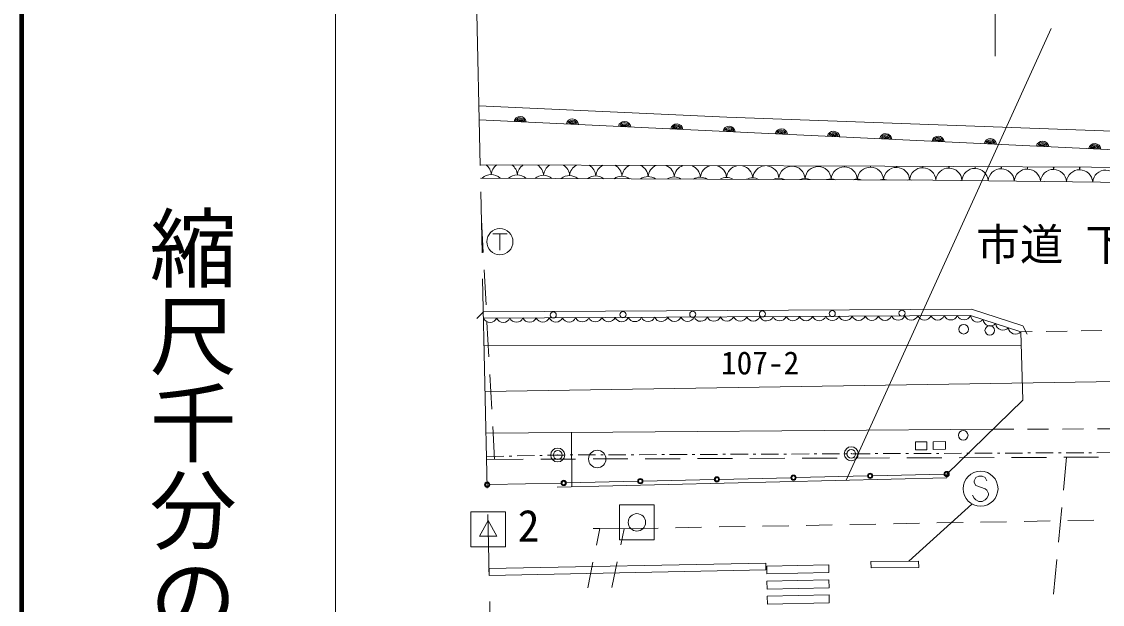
# Model space of a CAD drawing. Units: millimetres, scale not verified. Extents: x 40000 to 680000, y 20000 to 380000.
# Drawn here: x 40000 to 101985, y 268086 to 301485 of the extents above; entities that cross this region are included whole.
import ezdxf
from ezdxf.enums import TextEntityAlignment as Align

# ---------------------------------------------------------------- set-up
doc = ezdxf.new("R2010")
doc.units = ezdxf.units.MM
doc.header["$LTSCALE"] = 1000
doc.header["$PDMODE"] = 32
doc.header["$PDSIZE"] = 500
doc.linetypes.add('CHAIN', pattern=[18.5, 12, -1.5, 3.5, -1.5])
for name, color, linetype, lineweight in [('M-BGD', 7, 'Continuous', 13), ('M-BGD-EXST', 7, 'Continuous', 13), ('M-BMK', 2, 'CHAIN', 13), ('M-BMK-ROW', 30, 'Continuous', 13), ('M-BMK-SRVR', 3, 'Continuous', 13), ('M-STR-HTXT', 7, 'Continuous', 13), ('M-STR-STRC', 7, 'Continuous', 13), ('M-TTL', 2, 'Continuous', 140), ('M-TTL-BAND', 7, 'Continuous', 13)]:
    doc.layers.add(name, color=color, linetype=linetype, lineweight=lineweight)
doc.layers.add('M-BMK-HTXT', color=7, linetype='Continuous')
doc.styles.add('@ＭＳ ゴシック', font='')
doc.styles.add('ＭＳ ゴシック', font='')
doc.styles.get('@ＭＳ ゴシック').set_extended_font_data('@MS Gothic')
doc.styles.get('ＭＳ ゴシック').set_extended_font_data('MS Gothic')

msp = doc.modelspace()

# ---------------------------------------------------------------- linework, layer by layer
at = {"layer": 'M-BGD'}
for p, q in [((66368, 290133), (66471, 288258)), ((66526, 287260), (66636, 285263)), ((66116, 284471), (66489, 284848)), ((66691, 284264), (66801, 282267)), ((97420, 284050), (97662, 283578)), ((97311, 283712), (97961, 283722)), ((98761, 283734), (99961, 283753)), ((100761, 283765), (101961, 283783)), ((66526, 282900), (97335, 282926)), ((66856, 281269), (66966, 279272)), ((66635, 277894), (95713, 278123)), ((67021, 278273), (67124, 276398)), ((71539, 277933), (71559, 274829)), ((95713, 278123), (96898, 278127)), ((97698, 278130), (98898, 278134)), ((99697, 278136), (100897, 278141)), ((101697, 278143), (102897, 278148)), ((81771, 276451), (83771, 276458)), ((84771, 276461), (86771, 276468)), ((87771, 276472), (89771, 276479)), ((90771, 276483), (92771, 276490)), ((93771, 276494), (95771, 276501)), ((96771, 276504), (98771, 276511)), ((99934, 276516), (99754, 274636)), ((99771, 276515), (101771, 276522)), ((66667, 276396), (68771, 276404)), ((69771, 276407), (71771, 276415)), ((72771, 276418), (74771, 276425)), ((75771, 276429), (77771, 276436)), ((78771, 276440), (80771, 276447)), ((75635, 275151), (79727, 275245)), ((80027, 275252), (84120, 275347)), ((84420, 275354), (88513, 275448)), ((88813, 275455), (92906, 275550)), ((94726, 275352), (94635, 275170)), ((94908, 275442), (94726, 275352)), ((95089, 275442), (94908, 275442)), ((95271, 275352), (95089, 275442)), ((95362, 275170), (95271, 275352)), ((66849, 274948), (70942, 275042)), ((71242, 275049), (75335, 275144)), ((94635, 275170), (94635, 275079)), ((94635, 275079), (94726, 274897)), ((94726, 274897), (95271, 274715)), ((95271, 274715), (95362, 274624)), ((95362, 274624), (95453, 274442)), ((94635, 274170), (94544, 274352)), ((94726, 274079), (94635, 274170)), ((94908, 273988), (94726, 274079)), ((95089, 273988), (94908, 273988)), ((95271, 274079), (95089, 273988)), ((95362, 274170), (95271, 274079)), ((95453, 274352), (95362, 274170)), ((95453, 274442), (95453, 274352)), ((65755, 271388), (65755, 273388)), ((65755, 273388), (67755, 273388)), ((67755, 273388), (67755, 271388)), ((74287, 271785), (74287, 273785)), ((74287, 273785), (76287, 273785)), ((76287, 273785), (76287, 271785)), ((99658, 273641), (99467, 271650)), ((66755, 272888), (66255, 271988)), ((67255, 271988), (66755, 272888)), ((92496, 272750), (93996, 272778)), ((94996, 272796), (96495, 272824)), ((97495, 272842), (98995, 272870)), ((99995, 272888), (101494, 272915)), ((72775, 272440), (73163, 272427)), ((72970, 271484), (73163, 272427)), ((73163, 272427), (74555, 272421)), ((74555, 272421), (74364, 271497)), ((74555, 272421), (76499, 272456)), ((77498, 272475), (78998, 272502)), ((79998, 272521), (81498, 272548)), ((82498, 272566), (83997, 272594)), ((84997, 272612), (86497, 272640)), ((87497, 272658), (88997, 272686)), ((89996, 272704), (91496, 272732)), ((66255, 271988), (67255, 271988)), ((76287, 271785), (74287, 271785)), ((67755, 271388), (65755, 271388)), ((72470, 269035), (72770, 270505)), ((74162, 270518), (73859, 269049)), ((99372, 270655), (99181, 268664))]:
    msp.add_line(p, q, dxfattribs=at)
for points in [[(271635, 294495), (274063, 300824), (223133, 298730), (197966, 297533), (178549, 296567), (161009, 295735), (142715, 294477), (134760, 293893), (120329, 293949), (103900, 294089), (66243, 295860)], [(66225, 296660), (80444, 296002), (106799, 295053), (120738, 294770), (133133, 294770), (143469, 295489), (155146, 296463), (161139, 296808)], [(66582, 280294), (146350, 281538), (204894, 282241), (259012, 282845), (315743, 283388), (366105, 283941), (401974, 284329), (430347, 285243), (458770, 286733), (479297, 288182), (510046, 291006), (533821, 294051)], [(105411, 292999), (105318, 293118), (89505, 293193), (66299, 293277)], [(66316, 292515), (92262, 292401), (106679, 292221)], [(66489, 284848), (94481, 284996), (97420, 284050)], [(66491, 284493), (94426, 284641), (97311, 283712)], [(93056, 275554), (97428, 279781), (97311, 283712)], [(70709, 274809), (93062, 275341), (93056, 275554)]]:
    msp.add_lwpolyline(points, dxfattribs=at)
for points in [[(91274, 277410), (91911, 277410), (91911, 276939), (91274, 276939)], [(92276, 277410), (92987, 277424), (92995, 276985), (92284, 276971)], [(66804, 270139), (82677, 270456), (82685, 270062), (66812, 269745)], [(88713, 270539), (91447, 270567), (91451, 270207), (88716, 270180)]]:
    msp.add_lwpolyline(points, close=True, dxfattribs=at)
for centre, radius in [((70490, 284669), 175), ((74490, 284690), 175), ((78490, 284711), 175), ((82490, 284732), 175), ((86490, 284754), 175), ((90490, 284775), 175), ((94026, 283856), 276), ((95527, 283787), 276), ((94004, 277778), 276), ((73013, 276419), 500), ((75485, 275147), 150), ((75485, 275147), 120), ((75485, 275147), 100), ((79877, 275249), 150), ((79877, 275249), 120), ((79877, 275249), 100), ((84270, 275350), 150), ((84270, 275350), 120), ((84270, 275350), 100), ((88663, 275452), 150), ((88663, 275452), 120), ((88663, 275452), 100), ((93056, 275554), 150), ((93056, 275554), 120), ((93056, 275554), 100), ((94999, 274715), 1000), ((66699, 274944), 150), ((66699, 274944), 120), ((66699, 274944), 100), ((71092, 275046), 150), ((71092, 275046), 120), ((71092, 275046), 100), ((75287, 272785), 500)]:
    msp.add_circle(centre, radius, dxfattribs=at)
for centre, radius, start, end in [((68587, 295695), 354, 6.10558, 168.51076), ((68587, 295695), 283, 8.32962, 166.28672), ((68587, 295695), 212, 12.07595, 162.5404), ((68587, 295695), 142, 19.78768, 154.82867), ((68587, 295695), 100, 30.10534, 144.511), ((71584, 295554), 354, 6.10558, 168.51076), ((71584, 295554), 283, 8.32962, 166.28672), ((71584, 295554), 212, 12.07595, 162.5404), ((71584, 295554), 142, 19.78768, 154.82867), ((74580, 295413), 354, 6.10558, 168.51076), ((74580, 295413), 283, 8.32962, 166.28672), ((71584, 295554), 100, 30.10534, 144.511), ((74580, 295413), 212, 12.07595, 162.5404), ((74580, 295413), 142, 19.78768, 154.82867), ((74580, 295413), 100, 30.10534, 144.511), ((77577, 295273), 354, 6.10558, 168.51076), ((77577, 295273), 283, 8.32962, 166.28672), ((77577, 295273), 212, 12.07595, 162.5404), ((77577, 295273), 142, 19.78768, 154.82867), ((77577, 295273), 100, 30.10534, 144.511), ((80574, 295132), 354, 6.10558, 168.51076), ((80574, 295132), 283, 8.32962, 166.28672), ((80574, 295132), 212, 12.07595, 162.5404), ((80574, 295132), 142, 19.78768, 154.82867), ((80574, 295132), 100, 30.10534, 144.511), ((83570, 294991), 354, 6.10558, 168.51076), ((83570, 294991), 283, 8.32962, 166.28672), ((83570, 294991), 212, 12.07595, 162.5404), ((83570, 294991), 142, 19.78768, 154.82867), ((83570, 294991), 100, 30.10534, 144.511), ((86567, 294850), 354, 6.10558, 168.51076), ((86567, 294850), 283, 8.32962, 166.28672), ((86567, 294850), 212, 12.07595, 162.5404), ((89564, 294709), 354, 6.10558, 168.51076), ((86567, 294850), 142, 19.78768, 154.82867), ((86567, 294850), 100, 30.10534, 144.511), ((89564, 294709), 283, 8.32962, 166.28672), ((89564, 294709), 212, 12.07595, 162.5404), ((89564, 294709), 142, 19.78768, 154.82867), ((89564, 294709), 100, 30.10534, 144.511), ((92561, 294568), 354, 6.10558, 168.51076), ((92561, 294568), 283, 8.32962, 166.28672), ((92561, 294568), 212, 12.07595, 162.5404), ((92561, 294568), 142, 19.78768, 154.82867), ((92561, 294568), 100, 30.10534, 144.511), ((95557, 294427), 354, 6.10558, 168.51076), ((95557, 294427), 283, 8.32962, 166.28672), ((95557, 294427), 212, 12.07595, 162.5404), ((95557, 294427), 142, 19.78768, 154.82867), ((95557, 294427), 100, 30.10534, 144.511), ((98554, 294286), 354, 6.10558, 168.51076), ((98554, 294286), 283, 8.32962, 166.28672), ((98554, 294286), 212, 12.07595, 162.5404), ((101551, 294145), 354, 6.10558, 168.51076), ((98554, 294286), 142, 19.78768, 154.82867), ((98554, 294286), 100, 30.10534, 144.511), ((101551, 294145), 283, 8.32962, 166.28672), ((101551, 294145), 212, 12.07595, 162.5404), ((101551, 294145), 142, 19.78768, 154.82867), ((101551, 294145), 100, 30.10534, 144.511), ((66182, 292676), 752, 3.2333, 53.00908), ((67682, 292657), 752, 124.84613, 175.33356), ((67682, 292657), 752, 3.2333, 54.73645), ((69182, 292638), 752, 123.04108, 175.33356), ((69182, 292638), 752, 3.2333, 56.54149), ((70681, 292619), 752, 121.14477, 175.33356), ((70681, 292619), 752, 3.2333, 58.43781), ((72181, 292601), 752, 119.13929, 175.33356), ((72181, 292601), 752, 3.2333, 60.44329), ((73681, 292582), 752, 117.00031, 175.33356), ((73681, 292582), 752, 3.2333, 62.58227), ((75181, 292563), 752, 114.69323, 175.33356), ((75181, 292563), 752, 3.2333, 64.88935), ((76681, 292544), 752, 112.16584, 175.33356), ((76681, 292544), 752, 3.2333, 67.41674), ((78181, 292526), 752, 109.33259, 175.33356), ((78181, 292526), 752, 3.2333, 70.24999), ((79681, 292507), 752, 106.03388, 175.33356), ((79681, 292507), 752, 3.2333, 73.5487), ((81181, 292488), 752, 101.89451, 175.33356), ((81181, 292488), 752, 3.2333, 77.68807), ((82681, 292469), 752, 95.2549, 175.33356), ((82681, 292469), 752, 3.2333, 84.32768), ((84180, 292451), 752, 3.2333, 175.33356), ((83439, 293160), 752, 3.2333, 3.99023), ((84939, 293141), 752, 174.57561, 175.33356), ((84939, 293141), 752, 3.2333, 5.00697), ((86439, 293122), 752, 173.55721, 175.33356), ((86439, 293122), 752, 3.2333, 6.02537), ((87939, 293104), 752, 172.53684, 175.33356), ((87939, 293104), 752, 3.2333, 7.04574), ((89439, 293085), 752, 171.51415, 175.33356), ((66923, 291966), 752, 46.26794, 133.23203), ((68423, 291948), 752, 47.63812, 131.86184), ((69923, 291929), 752, 49.04556, 130.4544), ((71423, 291910), 752, 50.4944, 129.00556), ((72923, 291891), 752, 51.98955, 127.51042), ((74422, 291873), 752, 53.53686, 125.9631), ((75922, 291854), 752, 55.14349, 124.35647), ((77422, 291835), 752, 56.81826, 122.6817), ((85680, 292432), 752, 3.2333, 175.33356), ((87180, 292413), 752, 3.2333, 175.33356), ((88680, 292394), 752, 3.2333, 175.33356), ((90180, 292376), 752, 3.2333, 175.33356), ((89439, 293085), 752, 3.2333, 8.01124), ((90939, 293066), 752, 170.54731, 175.33356), ((91680, 292357), 752, 3.2333, 175.33356), ((90939, 293066), 752, 3.2333, 8.90986), ((92439, 293047), 752, 169.64641, 175.33356), ((93180, 292338), 752, 3.2333, 175.33356), ((92439, 293047), 752, 3.2333, 9.81077), ((93938, 293029), 752, 168.74298, 175.33356), ((94680, 292319), 752, 3.2333, 175.33356), ((93938, 293029), 752, 3.2333, 10.7142), ((95438, 293010), 752, 167.83677, 175.33356), ((96179, 292301), 752, 3.2333, 175.33356), ((95438, 293010), 752, 3.2333, 11.6204), ((96938, 292991), 752, 166.92754, 175.33356), ((97679, 292282), 752, 3.2333, 175.33356), ((96938, 292991), 752, 3.2333, 12.52963), ((98438, 292972), 752, 166.01502, 175.33356), ((99179, 292263), 752, 3.2333, 175.33356), ((98438, 292972), 752, 3.2333, 13.44216), ((99938, 292954), 752, 165.09893, 175.33356), ((100679, 292244), 752, 3.2333, 175.33356), ((99938, 292954), 752, 3.2333, 14.35824), ((101438, 292935), 752, 164.17901, 175.33356), ((102179, 292226), 752, 3.2333, 175.33356), ((78922, 291816), 752, 58.57231, 120.92766), ((80422, 291798), 752, 60.42, 119.07997), ((81922, 291779), 752, 62.38046, 117.11951), ((83422, 291760), 752, 64.48009, 115.01987), ((84922, 291741), 752, 66.75719, 112.74277), ((86421, 291723), 752, 69.27107, 110.2289), ((87921, 291704), 752, 72.12297, 107.37699), ((89421, 291685), 752, 75.51491, 103.98505), ((90921, 291666), 752, 79.99523, 99.50474), ((70642, 284675), 410, 203.2749, 337.3318), ((71397, 284679), 410, 203.2749, 337.3318), ((72152, 284683), 410, 203.2749, 337.3318), ((72907, 284687), 410, 203.2749, 337.3318), ((73662, 284691), 410, 203.2749, 337.3318), ((74417, 284695), 410, 203.2749, 337.3318), ((75172, 284699), 410, 203.2749, 337.3318), ((75927, 284703), 410, 203.2749, 337.3318), ((76682, 284707), 410, 203.2749, 337.3318), ((77437, 284711), 410, 203.2749, 337.3318), ((78192, 284715), 410, 203.2749, 337.3318), ((78947, 284719), 410, 203.2749, 337.3318), ((79702, 284723), 410, 203.2749, 337.3318), ((80457, 284727), 410, 203.2749, 337.3318), ((81212, 284731), 410, 203.2749, 337.3318), ((81967, 284735), 410, 203.2749, 337.3318), ((82722, 284739), 410, 203.2749, 337.3318), ((83477, 284743), 410, 203.2749, 337.3318), ((84232, 284747), 410, 203.2749, 337.3318), ((84987, 284751), 410, 203.2749, 337.3318), ((85742, 284755), 410, 203.2749, 337.3318), ((86497, 284759), 410, 203.2749, 337.3318), ((87252, 284763), 410, 203.2749, 337.3318), ((88007, 284767), 410, 203.2749, 337.3318), ((88762, 284771), 410, 203.2749, 337.3318), ((89517, 284775), 410, 203.2749, 337.3318), ((90272, 284779), 410, 203.2749, 337.3318), ((91027, 284783), 410, 203.2749, 337.3318), ((91782, 284787), 410, 203.2749, 337.3318), ((92537, 284791), 410, 203.2749, 337.3318), ((93292, 284795), 410, 203.2749, 337.3318), ((94047, 284799), 410, 203.2749, 337.3318), ((94836, 284679), 412, 185.32786, 318.99974), ((66867, 284655), 410, 203.2749, 337.3318), ((67622, 284659), 410, 203.2749, 337.3318), ((68377, 284663), 410, 203.2749, 337.3318), ((69132, 284667), 410, 203.2749, 337.3318), ((69887, 284671), 410, 203.2749, 337.3318), ((95557, 284447), 412, 185.32786, 318.99974), ((96279, 284215), 412, 185.32786, 318.99974), ((97000, 283982), 412, 185.32786, 318.99974)]:
    msp.add_arc(centre, radius, start, end, dxfattribs=at)
at = {"layer": 'M-BGD-EXST'}
for p, q in [((67019, 289323), (67844, 289323)), ((67431, 289323), (67431, 288386))]:
    msp.add_line(p, q, dxfattribs=at)
msp.add_circle((67431, 288873), 750, dxfattribs=at)
at = {"layer": 'M-BMK'}
msp.add_line((65635, 323728), (66894, 265995), dxfattribs=at)
at = {"layer": 'M-BMK-ROW'}
for p, q in [((66664, 276549), (67664, 276573)), ((67964, 276580), (68114, 276583)), ((68413, 276590), (69413, 276614)), ((69713, 276621), (69863, 276625)), ((70163, 276632), (70746, 276646)), ((70746, 276646), (71163, 276647)), ((71463, 276649), (71613, 276649)), ((71913, 276651), (72913, 276655)), ((73213, 276656), (73363, 276657)), ((73663, 276658), (74663, 276663)), ((74963, 276664), (75113, 276665)), ((75413, 276666), (76413, 276670)), ((76713, 276671), (76863, 276672)), ((77163, 276673), (78163, 276678)), ((78463, 276679), (78613, 276680)), ((78913, 276681), (79913, 276685)), ((80213, 276687), (80363, 276687)), ((80663, 276689), (81663, 276693)), ((81963, 276694), (82113, 276695)), ((82413, 276696), (83413, 276700)), ((83713, 276702), (83863, 276702)), ((84163, 276704), (85163, 276708)), ((85463, 276709), (85613, 276710)), ((85913, 276711), (86913, 276715)), ((87213, 276717), (87363, 276717)), ((87663, 276719), (88663, 276723)), ((88963, 276724), (89113, 276725)), ((89413, 276726), (90413, 276730)), ((90713, 276732), (90863, 276732)), ((91163, 276734), (92163, 276738)), ((92463, 276739), (92613, 276740)), ((92913, 276741), (93913, 276745)), ((94213, 276747), (94363, 276747)), ((94663, 276749), (95663, 276753)), ((95963, 276754), (96113, 276755)), ((96413, 276756), (97413, 276760)), ((97713, 276762), (97863, 276762)), ((98163, 276764), (99163, 276768)), ((99463, 276769), (99613, 276770)), ((99913, 276771), (100913, 276775)), ((101213, 276777), (101363, 276777)), ((101663, 276779), (102663, 276783))]:
    msp.add_line(p, q, dxfattribs=at)
for centre in [(87584, 276718), (70746, 276646)]:
    msp.add_circle(centre, 400, dxfattribs=at)
for p in [(70746, 276646), (87584, 276718)]:
    msp.add_point(p, dxfattribs=at)
at = {"layer": 'M-STR-HTXT'}
for p, q in [((87293, 275204), (99046, 301089)), ((94491, 273830), (90893, 270562))]:
    msp.add_line(p, q, dxfattribs=at)
at = {"layer": 'M-STR-STRC'}
msp.add_line((95827, 299514), (95827, 306332), dxfattribs=at)
for points in [[(82736, 270279), (86291, 270354), (86298, 269904), (82743, 269829)], [(82750, 269416), (86304, 269491), (86311, 269041), (82757, 268966)], [(82763, 268553), (86318, 268628), (86325, 268178), (82770, 268103)]]:
    msp.add_lwpolyline(points, close=True, dxfattribs=at)
at = {"layer": 'M-TTL'}
msp.add_line((40000, 380000), (40000, 20000), dxfattribs=at)
at = {"layer": 'M-TTL-BAND'}
msp.add_line((58000, 370000), (58000, 20000), dxfattribs=at)

# ---------------------------------------------------------------- texts
at = {"layer": 'M-BMK-HTXT', "style": 'ＭＳ ゴシック'}
for s, height, p in [('市道 下恋路線', 1833, (102876, 287250)), ('107-2', 1320, (82353, 280869))]:
    msp.add_text(s, height=height, dxfattribs=at).set_placement(p, align=Align.BOTTOM_CENTER)
at = {"layer": 'M-BMK-SRVR', "style": 'ＭＳ ゴシック'}
msp.add_text('2', height=1833, dxfattribs=at).set_placement((68454, 271126), align=Align.BOTTOM_LEFT)
at = {"layer": 'M-TTL-BAND', "style": '@ＭＳ ゴシック'}
msp.add_text('縮尺千分の一', height=3666, rotation=270, dxfattribs=at).set_placement((49777, 261030), align=Align.MIDDLE_RIGHT)

doc.saveas('drawing.dxf')
